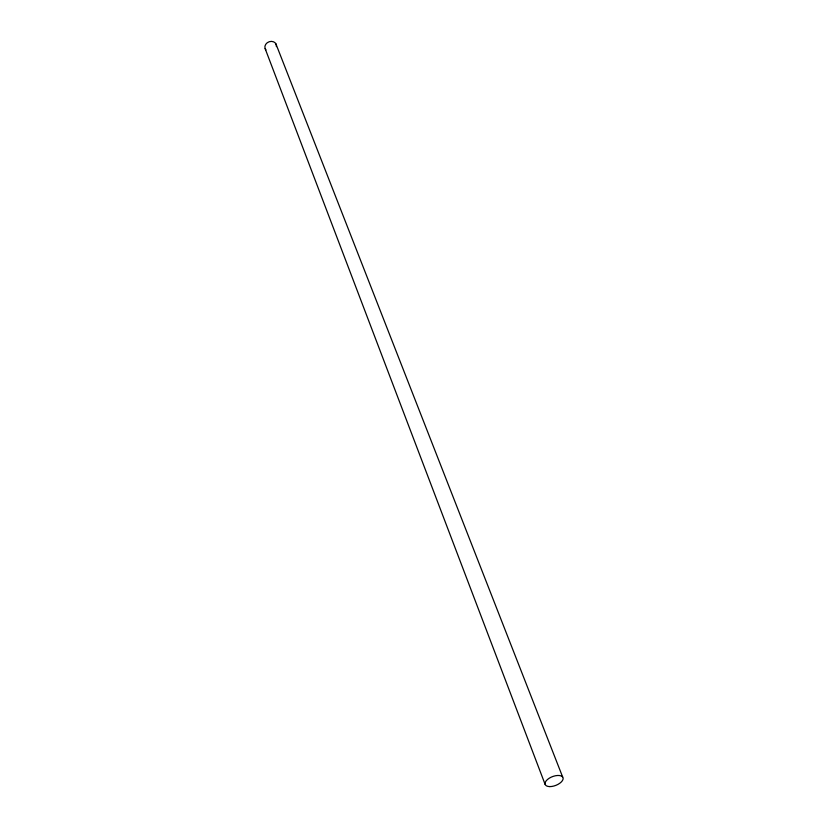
<?xml version="1.0" encoding="UTF-8"?>
<svg xmlns="http://www.w3.org/2000/svg" width="828" height="828" viewBox="0 0 828 828"><rect width="100%" height="100%" fill="white"/><g stroke="black" fill="none" stroke-linecap="round" stroke-linejoin="round"><path stroke-width="1.24" d="M275.848 43.698L562.647 776.985M265.146 48.635L545.155 784.489M265.923 49.897A5.91 4.978 -21.1 0 1 269.276 41.7A5.91 4.978 -21.1 0 1 276.397 46.596M549.802 786.6A9.563 4.699 -21.1 0 0 563.144 778.299A9.563 4.699 -21.1 0 0 549.264 778.196A9.563 4.699 -21.1 0 0 549.802 786.6"/></g></svg>
